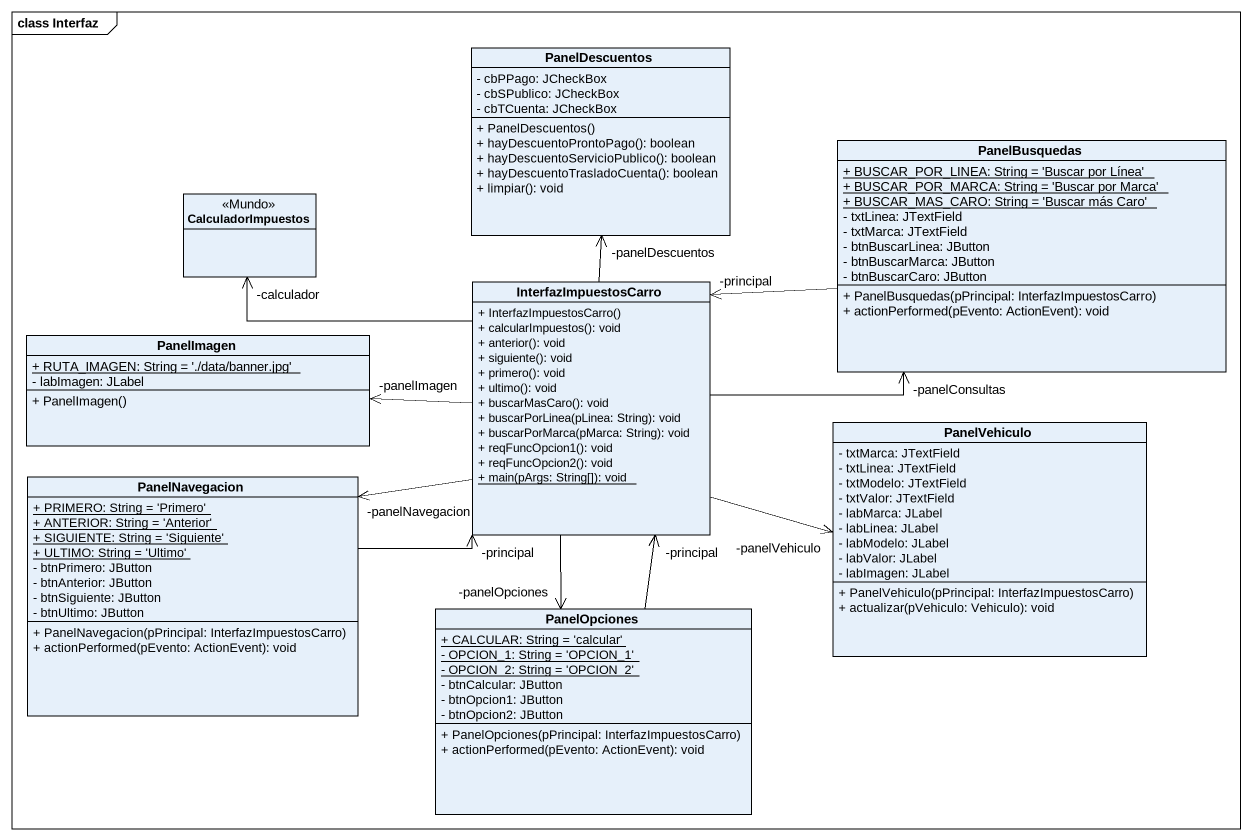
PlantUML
@startuml
mainframe class Interfaz
hide circle
hide empty members
skinparam classAttributeIconSize 0
class PanelDescuentos {
  - cbPPago: JCheckBox
  - cbSPublico: JCheckBox
  - cbTCuenta: JCheckBox
  + PanelDescuentos()
  + hayDescuentoProntoPago(): boolean
  + hayDescuentoServicioPublico(): boolean
  + hayDescuentoTrasladoCuenta(): boolean
  + limpiar(): void
}
class PanelBusquedas {
  {static} + BUSCAR_POR_LINEA: String = 'Buscar por Línea'
  {static} + BUSCAR_POR_MARCA: String = 'Buscar por Marca'
  {static} + BUSCAR_MAS_CARO: String = 'Buscar más Caro'
  - txtLinea: JTextField
  - txtMarca: JTextField
  - btnBuscarLinea: JButton
  - btnBuscarMarca: JButton
  - btnBuscarCaro: JButton
  + PanelBusquedas(pPrincipal: InterfazImpuestosCarro)
  + actionPerformed(pEvento: ActionEvent): void
}
class CalculadorImpuestos <<Mundo>>
class InterfazImpuestosCarro {
  + InterfazImpuestosCarro()
  + calcularImpuestos(): void
  + anterior(): void
  + siguiente(): void
  + primero(): void
  + ultimo(): void
  + buscarMasCaro(): void
  + buscarPorLinea(pLinea: String): void
  + buscarPorMarca(pMarca: String): void
  + reqFuncOpcion1(): void
  + reqFuncOpcion2(): void
  {static} + main(pArgs: String[]): void
}
class PanelImagen {
  {static} + RUTA_IMAGEN: String = './data/banner.jpg'
  - labImagen: JLabel
  + PanelImagen()
}
class PanelVehiculo {
  - txtMarca: JTextField
  - txtLinea: JTextField
  - txtModelo: JTextField
  - txtValor: JTextField
  - labMarca: JLabel
  - labLinea: JLabel
  - labModelo: JLabel
  - labValor: JLabel
  - labImagen: JLabel
  + PanelVehiculo(pPrincipal: InterfazImpuestosCarro)
  + actualizar(pVehiculo: Vehiculo): void
}
class PanelNavegacion {
  {static} + PRIMERO: String = 'Primero'
  {static} + ANTERIOR: String = 'Anterior'
  {static} + SIGUIENTE: String = 'Siguiente'
  {static} + ULTIMO: String = 'Ultimo'
  - btnPrimero: JButton
  - btnAnterior: JButton
  - btnSiguiente: JButton
  - btnUltimo: JButton
  + PanelNavegacion(pPrincipal: InterfazImpuestosCarro)
  + actionPerformed(pEvento: ActionEvent): void
}
class PanelOpciones {
  {static} + CALCULAR: String = 'calcular'
  {static} - OPCION_1: String = 'OPCION_1'
  {static} - OPCION_2: String = 'OPCION_2'
  - btnCalcular: JButton
  - btnOpcion1: JButton
  - btnOpcion2: JButton
  + PanelOpciones(pPrincipal: InterfazImpuestosCarro)
  + actionPerformed(pEvento: ActionEvent): void
}
PanelBusquedas -left-> "-principal" InterfazImpuestosCarro
InterfazImpuestosCarro -up-> "-panelDescuentos" PanelDescuentos
InterfazImpuestosCarro -right-> "-panelConsultas" PanelBusquedas
InterfazImpuestosCarro -left-> "-calculador" CalculadorImpuestos
InterfazImpuestosCarro -left-> "-panelImagen" PanelImagen
InterfazImpuestosCarro -right-> "-panelVehiculo" PanelVehiculo
InterfazImpuestosCarro -left-> "-panelNavegacion" PanelNavegacion
InterfazImpuestosCarro --> "-panelOpciones" PanelOpciones
PanelNavegacion -right-> "-principal" InterfazImpuestosCarro
PanelOpciones -up-> "-principal" InterfazImpuestosCarro
@enduml
